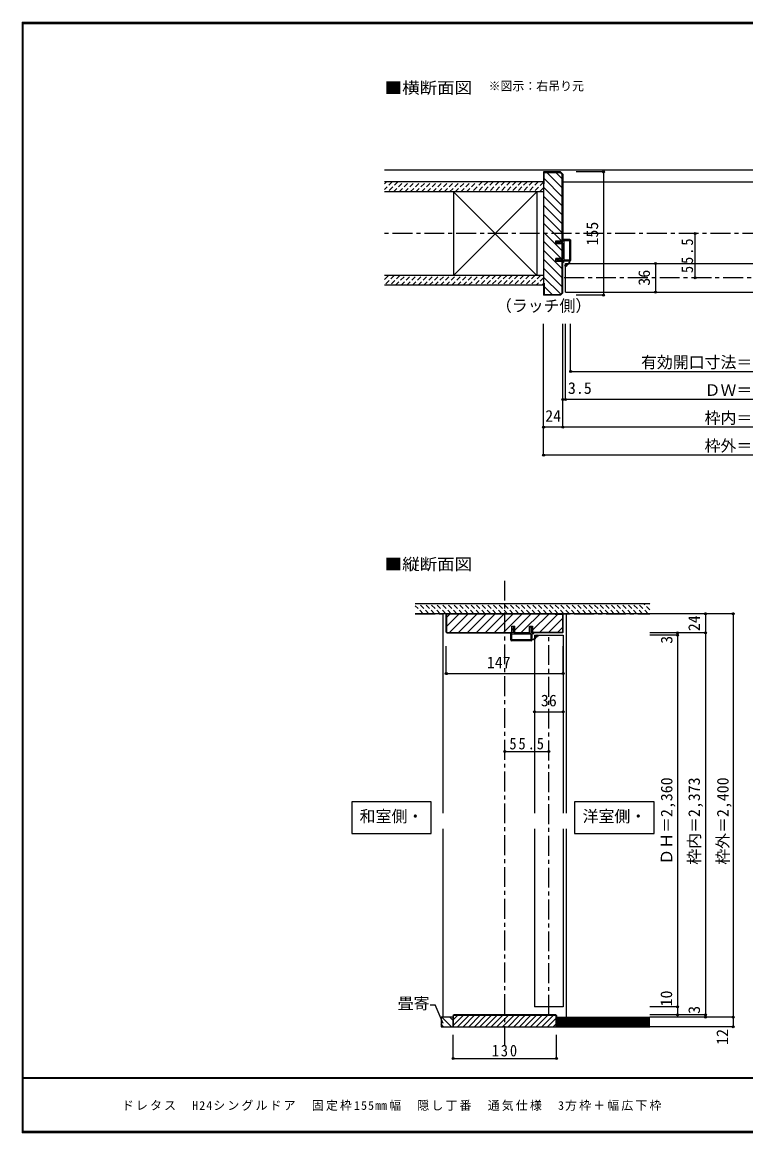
# Model space of a CAD drawing. Units: millimetres at full size, sheet at 1:5. Extents: x -973 to 977, y -718 to 696.
# Drawn here: x -973 to -63, y -701 to 696 of the extents above; entities that cross this region are included whole.
import ezdxf
from ezdxf.enums import TextEntityAlignment as Align

# ---------------------------------------------------------------- set-up
doc = ezdxf.new("R2010")
doc.units = ezdxf.units.MM
doc.header["$LTSCALE"] = 5
doc.header["$PDMODE"] = 32
doc.header["$PDSIZE"] = 2.5
doc.linetypes.add('CHAIN1', pattern=[8, 5, -1, 1, -1])
doc.linetypes.add('DASHED1', pattern=[1.8, 1.2, -0.6])
for name, color, linetype in [('0-0_補助線', 7, 'Continuous'), ('0-3_仕上げ', 2, 'Continuous'), ('0-4_枠', 3, 'Continuous'), ('0-A_文字', 7, 'Continuous'), ('0-B_寸法', 4, 'Continuous'), ('0-C_ハッチ', 4, 'Continuous'), ('0-E', 4, 'DASHED1'), ('F-1_枠', 6, 'Continuous'), ('F-A_文字', 7, 'Continuous')]:
    doc.layers.add(name, color=color, linetype=linetype)
doc.styles.add('ＭＳ ゴシック', font='')
doc.styles.get('ＭＳ ゴシック').set_extended_font_data('MS Gothic')

# ---------------------------------------------------------------- blocks, each defined once
blk = doc.blocks.new('2')
at = {"layer": '0-0_補助線'}
for p, q in [((-9.846, -9.622), (-9.846, 15.078)), ((-8.846, 16.078), (0.354, 16.078)), ((-8.846, 15.878), (0.637, 15.878)), ((-8.446, 14.378), (-8.446, -8.922)), ((-8.146, 14.678), (-1.546, 14.678)), ((-1.246, 14.378), (-1.246, -8.922)), ((0.154, 11.653), (2.154, 11.653)), ((0.154, 11.653), (0.154, -8.497)), ((2.154, 10.953), (2.154, 11.653)), ((3.154, 11.653), (2.512, 10.83)), ((3.154, 11.653), (6.154, 11.653)), ((4.154, 13.753), (4.154, 13.053)), ((5.154, 13.053), (4.512, 13.876)), ((7.154, 13.053), (5.154, 13.053)), ((6.154, 10.953), (6.154, 11.653)), ((7.558, 12.258), (6.516, 10.835)), ((-1.48, -10.622), (-8.846, -10.622)), ((-1.546, -9.222), (-8.146, -9.222)), ((-1.189, -10.85), (-0.732, -12.694)), ((0.354, -12.922), (-0.441, -12.922)), ((0.154, -8.497), (2.154, -8.497)), ((4.154, -9.897), (0.154, -9.897)), ((0.154, -9.897), (0.154, -10.622)), ((0.154, -10.622), (0.645, -12.548)), ((2.154, -7.797), (2.154, -8.497)), ((3.154, -8.497), (2.512, -7.674)), ((3.154, -8.497), (6.154, -8.497)), ((4.154, -10.597), (4.154, -9.897)), ((5.154, -9.897), (4.512, -10.72)), ((7.154, -9.897), (5.154, -9.897)), ((6.154, -7.797), (6.154, -8.497)), ((7.558, -9.101), (6.516, -7.679))]:
    blk.add_line(p, q, dxfattribs=at)
for points in [[(-9.646, 15.078), (-9.646, -9.622), (-9.846, -9.622)], [(4.154, 13.053), (0.154, 13.053), (0.649, 15.723)]]:
    blk.add_lwpolyline(points, dxfattribs=at)
for centre, radius, start, end in [((-8.846, 15.078), 1, 90, 180), ((-8.846, 15.078), 0.8, 90, 180), ((-8.146, 14.378), 0.3, 90, 180), ((-1.546, 14.378), 0.3, 0, 90), ((0.354, 15.778), 0.3, 349.49875, 90), ((2.354, 10.953), 0.2, 180, 322.03043), ((4.354, 13.753), 0.2, 37.96957, 180), ((6.354, 10.953), 0.2, 180, 323.78053), ((7.154, 12.553), 0.5, 323.78053, 90), ((-8.846, -9.622), 1, 180, 270), ((-2.846, -10.72), 6, 179.06153, 259.29815), ((-8.146, -8.922), 0.3, 180, 270), ((-2.846, -10.72), 5.3, 178.93757, 259.29815), ((-1.546, -8.922), 0.3, 270, 0), ((-1.48, -10.922), 0.3, 13.9282, 90), ((-0.441, -12.622), 0.3, 193.9282, 270), ((0.354, -12.622), 0.3, 270, 14.29438), ((2.354, -7.797), 0.2, 37.96957, 180), ((4.354, -10.597), 0.2, 180, 322.03043), ((6.354, -7.797), 0.2, 36.21947, 180), ((7.154, -9.397), 0.5, 270, 36.21947), ((-3.896, -16.272), 0.35, 259.29815, 79.29815)]:
    blk.add_arc(centre, radius, start, end, dxfattribs=at)
blk.add_point((-3.896, -16.622), dxfattribs=at)

msp = doc.modelspace()

# ---------------------------------------------------------------- linework, layer by layer
at = {"layer": '0-3_仕上げ'}
for p, q in [((-517.347, 510), (-6.847, 510)), ((-446.289, -555.5), (-446.289, -567.5)), ((-431.289, -555.5), (-446.289, -555.5)), ((-431.289, -567.5), (-431.289, -555.5)), ((-301.289, -567.5), (-301.289, -555.5)), ((-446.289, -567.5), (-431.289, -567.5))]:
    msp.add_line(p, q, dxfattribs=at)
at = {"layer": '0-4_枠', "color": 4}
msp.add_line((-293.347, 495), (-6.847, 495), dxfattribs=at)
at = {"layer": '0-4_枠'}
for p, q in [((-431.289, -553.207), (-430.582, -552.5)), ((-431.289, -553.207), (-431.289, -567.5)), ((-430.789, -553), (-301.789, -553)), ((-430.789, -567.5), (-430.789, -553)), ((-301.996, -552.5), (-430.582, -552.5)), ((-301.996, -552.5), (-301.289, -553.207)), ((-301.789, -567.5), (-301.789, -553)), ((-301.289, -553.207), (-301.289, -567.5)), ((-431.289, -567.5), (-301.289, -567.5))]:
    msp.add_line(p, q, dxfattribs=at)
at = {"layer": '0-A_文字'}
for p, q in [((-558.789, -284.5), (-558.789, -324.5)), ((-458.789, -284.5), (-558.789, -284.5)), ((-458.789, -324.5), (-458.789, -284.5)), ((-278.316, -284.5), (-278.316, -324.5)), ((-178.316, -284.5), (-278.316, -284.5)), ((-178.316, -324.5), (-178.316, -284.5)), ((-558.789, -324.5), (-458.789, -324.5)), ((-278.316, -324.5), (-178.316, -324.5)), ((-460.219, -539.799), (-453.626, -539.799)), ((-443.663, -563.52), (-453.626, -539.799))]:
    msp.add_line(p, q, dxfattribs=at)
at = {"layer": '0-B_寸法', "color": 3}
for p, q in [((-296.175, 507.5), (-317.347, 507.5)), ((-317.347, 507.5), (-317.347, 352.5)), ((-316.847, 507), (-296.383, 507)), ((-316.847, 492.5), (-316.847, 507)), ((-296.383, 507), (-293.847, 504.464)), ((-296.175, 507.5), (-293.347, 504.672)), ((-293.847, 421), (-293.847, 504.464)), ((-293.347, 504.672), (-293.347, 421)), ((-316.847, 492.5), (-317.347, 492.5)), ((-430.847, 482.5), (-430.847, 377.5)), ((-325.847, 482.5), (-325.847, 377.5)), ((-301.847, 421), (-293.347, 421)), ((-301.847, 417.3), (-301.847, 421)), ((-293.347, 417.3), (-301.847, 417.3)), ((-293.847, 398.7), (-293.847, 417.3)), ((-293.347, 398.7), (-293.347, 417.3)), ((-293.347, 398.7), (-301.847, 398.7)), ((-301.847, 395), (-301.847, 398.7)), ((-293.347, 395), (-301.847, 395)), ((-293.847, 355.536), (-293.847, 395)), ((-293.347, 355.328), (-293.347, 395)), ((-316.847, 367.5), (-317.347, 367.5)), ((-316.847, 367.5), (-316.847, 353)), ((-296.175, 352.5), (-317.347, 352.5)), ((-296.382, 353), (-316.847, 353)), ((-296.382, 353), (-293.847, 355.536)), ((-296.175, 352.5), (-293.347, 355.328)), ((-439.789, -48), (-292.789, -48)), ((-439.289, -71.086), (-439.289, -48.5)), ((-429.789, -48.5), (-439.289, -48.5)), ((-429.789, -48), (-429.789, -48.5)), ((-302.789, -48.5), (-302.789, -48)), ((-302.789, -48.5), (-293.289, -48.5)), ((-293.289, -71.086), (-293.289, -48.5)), ((-357.289, -63.5), (-353.589, -63.5)), ((-357.289, -72), (-357.289, -63.5)), ((-357.289, -63.5), (-353.589, -63.5)), ((-357.289, -72), (-357.289, -63.5)), ((-353.589, -72), (-353.589, -63.5)), ((-353.589, -72), (-353.589, -63.5)), ((-334.989, -63.5), (-331.289, -63.5)), ((-334.989, -72), (-334.989, -63.5)), ((-334.989, -72), (-334.989, -63.5)), ((-331.289, -72), (-331.289, -63.5)), ((-438.875, -71.5), (-439.289, -71.086)), ((-439.082, -72), (-357.289, -72)), ((-438.875, -71.5), (-357.289, -71.5)), ((-353.589, -71.5), (-334.989, -71.5)), ((-353.589, -71.5), (-334.989, -71.5)), ((-353.589, -72), (-334.989, -72)), ((-353.589, -72), (-334.989, -72)), ((-293.703, -71.5), (-331.289, -71.5)), ((-293.496, -72), (-331.289, -72)), ((-293.703, -71.5), (-293.289, -71.086))]:
    msp.add_line(p, q, dxfattribs=at)
at = {"layer": '0-B_寸法'}
for p, q in [((-313.18, 507), (-293.847, 487.666)), ((-301.867, 507), (-293.847, 498.98)), ((-241.925, 507.5), (-276.447, 507.5)), ((-241.925, 507.5), (-241.925, 352.5)), ((-316.847, 499.353), (-293.847, 476.353)), ((-317.347, 488.539), (-293.847, 465.039)), ((-317.347, 477.225), (-293.847, 453.725)), ((-317.347, 465.912), (-293.847, 442.412)), ((-317.347, 454.598), (-293.847, 431.098)), ((-317.347, 431.97), (-293.847, 408.47)), ((-317.347, 420.657), (-297.69, 401)), ((-126.691, 374.5), (-126.691, 430)), ((-317.347, 409.343), (-293.847, 385.843)), ((-317.347, 398.029), (-293.847, 374.529)), ((-297.69, 401), (-295.39, 398.7)), ((-176.691, 392.5), (-176.691, 356.5)), ((-317.347, 386.716), (-293.847, 363.216)), ((-317.347, 375.402), (-295.664, 353.719)), ((-316.847, 363.588), (-306.259, 353)), ((-241.925, 352.5), (-276.447, 352.5)), ((-317.347, 151.5), (-317.347, 316.5)), ((-293.347, 186.5), (-293.347, 316.5)), ((-289.847, 221.5), (-289.847, 316.5)), ((-283.347, 256.5), (-283.347, 316.5)), ((293.653, 221.5), (-293.347, 221.5)), ((317.653, 186.5), (-317.347, 186.5)), ((317.653, 151.5), (-317.347, 151.5)), ((-439.789, -48), (-443.789, -48)), ((-443.789, -298.75), (-443.789, -48)), ((-439.289, -63.806), (-423.483, -48)), ((-439.289, -52.492), (-435.297, -48.5)), ((-435.669, -71.5), (-412.169, -48)), ((-424.356, -71.5), (-400.855, -48)), ((-413.042, -71.5), (-389.542, -48)), ((-401.728, -71.5), (-378.228, -48)), ((-390.414, -71.5), (-366.914, -48)), ((-379.101, -71.5), (-355.601, -48)), ((-363.289, -67.002), (-344.287, -48)), ((-353.589, -68.616), (-332.973, -48)), ((-340.924, -67.265), (-321.659, -48)), ((-331.289, -68.943), (-310.346, -48)), ((-322.532, -71.5), (-299.532, -48.5)), ((-311.218, -71.5), (-293.289, -53.571)), ((-292.789, -48), (-288.789, -48)), ((-288.789, -298.75), (-288.789, -48)), ((-78.932, -48), (-183.789, -48)), ((-113.789, -48), (-113.789, -555.5)), ((-78.932, -48), (-78.932, -567.5)), ((-367.787, -71.5), (-363.289, -67.002)), ((-367.787, -71.5), (-363.289, -67.002)), ((-345.159, -71.371), (-340.989, -67.2)), ((-299.904, -71.5), (-293.289, -64.885)), ((-113.789, -72), (-183.789, -72)), ((-148.789, -75), (-183.789, -75)), ((-148.789, -72), (-148.789, -555.5)), ((-439.789, -123.422), (-439.789, -88.9)), ((-328.789, -171.382), (-292.789, -171.382)), ((-366.289, -221.382), (-310.789, -221.382)), ((-443.789, -555.5), (-443.789, -318.75)), ((-288.789, -555.5), (-288.789, -318.75)), ((-148.789, -542.5), (-183.789, -542.5)), ((-113.789, -552.5), (-183.789, -552.5)), ((-78.932, -555.5), (-183.789, -555.5)), ((-78.932, -567.5), (-183.789, -567.5)), ((-431.289, -607.5), (-431.289, -577.5)), ((-301.289, -607.5), (-301.289, -577.5)), ((-431.289, -607.5), (-301.289, -607.5))]:
    msp.add_line(p, q, dxfattribs=at)
at = {"layer": '0-B_寸法', "color": 2}
for p, q in [((-317.347, 495), (-517.347, 495)), ((-317.347, 482.5), (-517.347, 482.5)), ((-317.347, 377.5), (-517.347, 377.5)), ((-317.347, 365), (-517.347, 365)), ((-301.289, -555.5), (-183.789, -555.5)), ((-301.289, -567.5), (-183.789, -567.5))]:
    msp.add_line(p, q, dxfattribs=at)
at = {"layer": '0-B_寸法', "linetype": 'DASHED1'}
for p, q in [((-507.944, 495), (-517.347, 485.597)), ((-517.347, 492.668), (-515.015, 495)), ((-500.873, 495), (-513.373, 482.5)), ((-506.302, 482.5), (-493.802, 495)), ((-499.231, 482.5), (-486.731, 495)), ((-492.16, 482.5), (-479.66, 495)), ((-485.089, 482.5), (-472.589, 495)), ((-478.018, 482.5), (-465.518, 495)), ((-470.947, 482.5), (-458.447, 495)), ((-463.876, 482.5), (-451.376, 495)), ((-456.805, 482.5), (-444.305, 495)), ((-449.734, 482.5), (-437.234, 495)), ((-442.662, 482.5), (-430.162, 495)), ((-435.591, 482.5), (-423.091, 495)), ((-428.52, 482.5), (-416.02, 495)), ((-421.449, 482.5), (-408.949, 495)), ((-414.378, 482.5), (-401.878, 495)), ((-394.807, 495), (-407.307, 482.5)), ((-387.736, 495), (-400.236, 482.5)), ((-380.665, 495), (-393.165, 482.5)), ((-373.594, 495), (-386.094, 482.5)), ((-366.523, 495), (-379.023, 482.5)), ((-359.452, 495), (-371.952, 482.5)), ((-352.381, 495), (-364.881, 482.5)), ((-345.31, 495), (-357.81, 482.5)), ((-338.239, 495), (-350.739, 482.5)), ((-331.168, 495), (-343.668, 482.5)), ((-324.096, 495), (-336.596, 482.5)), ((-317.347, 494.678), (-329.525, 482.5)), ((-317.347, 487.607), (-322.454, 482.5)), ((-505.236, 377.5), (-517.347, 365.389)), ((-517.347, 372.46), (-512.307, 377.5)), ((-498.165, 377.5), (-510.665, 365)), ((-503.594, 365), (-491.094, 377.5)), ((-496.523, 365), (-484.023, 377.5)), ((-489.452, 365), (-476.952, 377.5)), ((-482.381, 365), (-469.881, 377.5)), ((-475.31, 365), (-462.81, 377.5)), ((-468.239, 365), (-455.739, 377.5)), ((-461.168, 365), (-448.668, 377.5)), ((-454.096, 365), (-441.596, 377.5)), ((-447.025, 365), (-434.525, 377.5)), ((-439.954, 365), (-427.454, 377.5)), ((-432.883, 365), (-420.383, 377.5)), ((-425.812, 365), (-413.312, 377.5)), ((-418.741, 365), (-406.241, 377.5)), ((-411.67, 365), (-399.17, 377.5)), ((-392.099, 377.5), (-404.599, 365)), ((-385.028, 377.5), (-397.528, 365)), ((-377.957, 377.5), (-390.457, 365)), ((-370.886, 377.5), (-383.386, 365)), ((-363.815, 377.5), (-376.315, 365)), ((-356.744, 377.5), (-369.244, 365)), ((-349.673, 377.5), (-362.173, 365)), ((-342.601, 377.5), (-355.101, 365)), ((-335.53, 377.5), (-348.03, 365)), ((-328.459, 377.5), (-340.959, 365)), ((-321.388, 377.5), (-333.888, 365)), ((-317.347, 374.47), (-326.817, 365)), ((-317.347, 367.399), (-319.746, 365))]:
    msp.add_line(p, q, dxfattribs=at)
at = {"layer": '0-B_寸法', "color": 7}
for p, q in [((-430.847, 377.5), (-325.847, 482.5)), ((-325.847, 377.5), (-430.847, 482.5)), ((-301.289, -557), (-183.789, -557)), ((-301.289, -558.5), (-183.789, -558.5)), ((-301.289, -560), (-183.789, -560)), ((-301.289, -561.5), (-183.789, -561.5)), ((-301.289, -563), (-183.789, -563)), ((-301.289, -564.5), (-183.789, -564.5)), ((-301.289, -566), (-183.789, -566))]:
    msp.add_line(p, q, dxfattribs=at)
at = {"layer": '0-B_寸法', "linetype": 'CHAIN1'}
for p, q in [((517.653, 430), (-517.347, 430)), ((293.653, 374.5), (-293.347, 374.5)), ((-366.289, -591.633), (-366.289, -2.5)), ((-478.789, -48), (-183.789, -48)), ((-310.789, -552.5), (-310.789, -72))]:
    msp.add_line(p, q, dxfattribs=at)
at = {"layer": '0-B_寸法', "color": 6}
for p, q in [((-289.847, 392.5), (-8.347, 392.5)), ((-289.847, 356.5), (-289.847, 392.5)), ((-289.847, 356.5), (-8.347, 356.5)), ((-328.789, -75), (-292.789, -75)), ((-328.789, -75), (-328.789, -298.75)), ((-292.789, -75), (-292.789, -298.75)), ((-328.789, -318.75), (-328.789, -542.5)), ((-292.789, -318.75), (-292.789, -542.5)), ((-292.789, -542.5), (-328.789, -542.5))]:
    msp.add_line(p, q, dxfattribs=at)
at = {"layer": '0-B_寸法'}
for points in [[(-317.347, 443.284), (-297.363, 423.3), (-295.063, 421)], [(-283.347, 256.5), (256.553, 256.5), (256.553, 316.5)], [(-439.789, -123.422), (-292.789, -123.422), (-292.789, -88.9)]]:
    msp.add_lwpolyline(points, dxfattribs=at)
at = {"layer": '0-B_寸法', "color": 3}
for points in [[(-439.082, -72), (-439.789, -71.293), (-439.789, -48)], [(-293.496, -72), (-292.789, -71.293), (-292.789, -48)], [(-334.989, -63.5), (-331.289, -63.5), (-331.289, -72)]]:
    msp.add_lwpolyline(points, dxfattribs=at)
at = {"layer": '0-B_寸法', "color": 7}
for p in [(-241.925, 507.5), (-126.691, 430), (-176.691, 392.5), (-126.691, 374.5), (-241.925, 352.5), (-176.691, 356.5), (-283.347, 256.5), (-293.347, 221.5), (-289.847, 221.5), (-317.347, 186.5), (-293.347, 186.5), (-317.347, 151.5), (-113.789, -48), (-78.932, -48), (-148.789, -72), (-148.789, -75), (-113.789, -72), (-439.789, -123.422), (-292.789, -123.422), (-328.789, -171.382), (-292.789, -171.382), (-366.289, -221.382), (-310.789, -221.382), (-148.789, -542.5), (-148.789, -552.5), (-113.789, -552.5), (-113.789, -555.5), (-113.789, -555.5), (-78.932, -555.5), (-78.932, -567.5), (-431.289, -607.5), (-301.289, -607.5)]:
    msp.add_point(p, dxfattribs=at)
at = {"layer": '0-C_ハッチ'}
for p, q in [((-433.272, -567.5), (-445.272, -555.5)), ((-431.289, -559.583), (-435.372, -555.5)), ((-430.789, -558.452), (-425.337, -553)), ((-430.789, -565.523), (-418.266, -553)), ((-425.695, -567.5), (-411.195, -553)), ((-418.624, -567.5), (-404.124, -553)), ((-411.552, -567.5), (-397.052, -553)), ((-404.481, -567.5), (-389.981, -553)), ((-397.41, -567.5), (-382.91, -553)), ((-390.339, -567.5), (-375.839, -553)), ((-383.268, -567.5), (-368.768, -553)), ((-376.197, -567.5), (-361.697, -553)), ((-369.125, -567.5), (-354.625, -553)), ((-362.054, -567.5), (-347.554, -553)), ((-354.983, -567.5), (-340.483, -553)), ((-347.912, -567.5), (-333.412, -553)), ((-340.841, -567.5), (-326.341, -553)), ((-333.769, -567.5), (-319.269, -553)), ((-326.698, -567.5), (-312.198, -553)), ((-319.627, -567.5), (-305.127, -553)), ((-312.556, -567.5), (-301.789, -556.733)), ((-443.171, -567.5), (-446.289, -564.382)), ((-305.485, -567.5), (-301.789, -563.804))]:
    msp.add_line(p, q, dxfattribs=at)
at = {"layer": '0-E', "color": 2, "linetype": 'Continuous'}
for p, q in [((-183.789, -35.5), (-478.789, -35.5)), ((-183.789, -48), (-478.789, -48))]:
    msp.add_line(p, q, dxfattribs=at)
at = {"layer": '0-E'}
for p, q in [((-468.831, -48), (-478.789, -38.042)), ((-461.76, -48), (-474.26, -35.5)), ((-454.689, -48), (-467.189, -35.5)), ((-447.618, -48), (-460.118, -35.5)), ((-440.547, -48), (-453.047, -35.5)), ((-433.476, -48), (-445.976, -35.5)), ((-426.405, -48), (-438.905, -35.5)), ((-419.334, -48), (-431.834, -35.5)), ((-412.262, -48), (-424.762, -35.5)), ((-405.191, -48), (-417.691, -35.5)), ((-398.12, -48), (-410.62, -35.5)), ((-391.049, -48), (-403.549, -35.5)), ((-383.978, -48), (-396.478, -35.5)), ((-376.907, -48), (-389.407, -35.5)), ((-369.836, -48), (-382.336, -35.5)), ((-362.765, -48), (-375.265, -35.5)), ((-355.694, -48), (-368.194, -35.5)), ((-348.623, -48), (-361.123, -35.5)), ((-341.552, -48), (-354.052, -35.5)), ((-334.481, -48), (-346.981, -35.5)), ((-327.41, -48), (-339.91, -35.5)), ((-320.339, -48), (-332.839, -35.5)), ((-313.268, -48), (-325.768, -35.5)), ((-306.196, -48), (-318.696, -35.5)), ((-299.125, -48), (-311.625, -35.5)), ((-292.054, -48), (-304.554, -35.5)), ((-284.983, -48), (-297.483, -35.5)), ((-277.912, -48), (-290.412, -35.5)), ((-270.841, -48), (-283.341, -35.5)), ((-263.77, -48), (-276.27, -35.5)), ((-256.699, -48), (-269.199, -35.5)), ((-249.628, -48), (-262.128, -35.5)), ((-242.557, -48), (-255.057, -35.5)), ((-235.486, -48), (-247.986, -35.5)), ((-228.415, -48), (-240.915, -35.5)), ((-221.344, -48), (-233.844, -35.5)), ((-214.273, -48), (-226.773, -35.5)), ((-207.202, -48), (-219.702, -35.5)), ((-200.13, -48), (-212.63, -35.5)), ((-193.059, -48), (-205.559, -35.5)), ((-185.988, -48), (-198.488, -35.5)), ((-183.789, -43.128), (-191.417, -35.5)), ((-183.789, -36.057), (-184.346, -35.5))]:
    msp.add_line(p, q, dxfattribs=at)
at = {"layer": 'F-1_枠'}
for p, q in [((-973.347, 695.833), (-973.347, -700.833)), ((-973.347, 695.833), (976.653, 695.833)), ((-973.347, 695), (976.653, 695)), ((-973.347, 694.167), (976.653, 694.167)), ((-972.514, 695.833), (-972.514, -700.833)), ((976.653, -631.667), (-973.347, -631.667)), ((976.653, -632.5), (-973.347, -632.5)), ((976.653, -699.167), (-973.347, -699.167)), ((976.653, -700), (-973.347, -700)), ((976.653, -700.833), (-973.347, -700.833))]:
    msp.add_line(p, q, dxfattribs=at)

# ---------------------------------------------------------------- block references
at = {"layer": '0-B_寸法', "xscale": -1}
msp.add_blockref('2', (-293.193, 406.422), dxfattribs=at)
at = {"layer": '0-B_寸法', "rotation": 90}
msp.add_blockref('2', (-342.711, -72.154), dxfattribs=at)

# ---------------------------------------------------------------- texts
at = {"layer": '0-A_文字', "style": 'ＭＳ ゴシック', "width": 1.1}
msp.add_text('■縦断面図', height=14.66, dxfattribs=at).set_placement((-517.347, 2.5), align=Align.BOTTOM_LEFT)
at = {"layer": '0-A_文字', "style": 'ＭＳ ゴシック'}
for s, p in [('洋室側・', (-268.316, -314.5)), ('和室側・', (-548.789, -314.5)), ('畳寄', (-500.934, -549.799))]:
    msp.add_text(s, height=14.66, dxfattribs=at).set_placement(p, align=Align.BOTTOM_LEFT)
at = {"layer": '0-B_寸法', "color": 7, "style": 'ＭＳ ゴシック', "width": 1.1}
msp.add_text('■横断面図', height=14.66, dxfattribs=at).set_placement((-517.347, 601.667), align=Align.BOTTOM_LEFT)
at = {"layer": '0-B_寸法', "color": 7, "style": 'ＭＳ ゴシック'}
for s, height, p in [('※図示：右吊り元', 11, (-386.633, 606.667)), ('（ラッチ側）', 14.66, (-377.347, 327.5)), ('有効開口寸法＝753（683）<663>［640］', 14.66, (-194.847, 256.5)), ('3.5', 14.66, (-286.764, 224)), ('ＤＷ＝793（723）<703>［680］', 14.66, (-114.847, 221.5)), ('24', 14.66, (-315.347, 189)), ('枠内＝800（730）<710>［687］', 14.66, (-114.847, 186.5)), ('枠外＝848（778）<758>［735］', 14.66, (-114.847, 151.5)), ('147', 14.66, (-388.789, -120.922)), ('36', 14.66, (-320.789, -168.882))]:
    msp.add_text(s, height=height, dxfattribs=at).set_placement(p, align=Align.BOTTOM_LEFT)
for s, p in [('155', (-244.425, 415)), ('36', (-179.191, 364.5)), ('24', (-116.289, -70)), ('3', (-150.952, -85.885)), ('ＤＨ＝2,360', (-150.969, -363.75)), ('枠内＝2,373', (-116.289, -363.75)), ('枠外＝2,400', (-80.275, -363.75)), ('10', (-151.289, -541.875)), ('3', (-116.289, -551.25)), ('12', (-80.848, -590.263))]:
    msp.add_text(s, height=14.66, rotation=90, dxfattribs=at).set_placement(p, align=Align.BOTTOM_LEFT)
at = {"layer": '0-B_寸法', "color": 7, "insert": (-129.191, 380.375), "char_height": 14.66, "attachment_point": 7, "rotation": 90, "style": 'ＭＳ ゴシック'}
msp.add_mtext('\\T1.28;\\W0.9;55.5', dxfattribs=at)
at = {"layer": '0-B_寸法', "color": 7, "char_height": 14.66, "attachment_point": 7, "style": 'ＭＳ ゴシック'}
for s, insert in [('\\T1.28;\\W0.9;55.5', (-360.414, -218.882)), ('\\T1.27;\\W0.9;130', (-382.539, -605))]:
    msp.add_mtext(s, dxfattribs=dict(at, insert=insert))
at = {"layer": 'F-A_文字', "insert": (-847.938, -673.333), "char_height": 11, "attachment_point": 7, "style": 'ＭＳ ゴシック'}
msp.add_mtext('\\T1.18;ドレタス\u3000H24シングルドア\u3000固定枠155㎜幅\u3000隠し丁番\u3000通気仕様\u30003方枠＋幅広下枠', dxfattribs=at)

doc.saveas('drawing.dxf')
